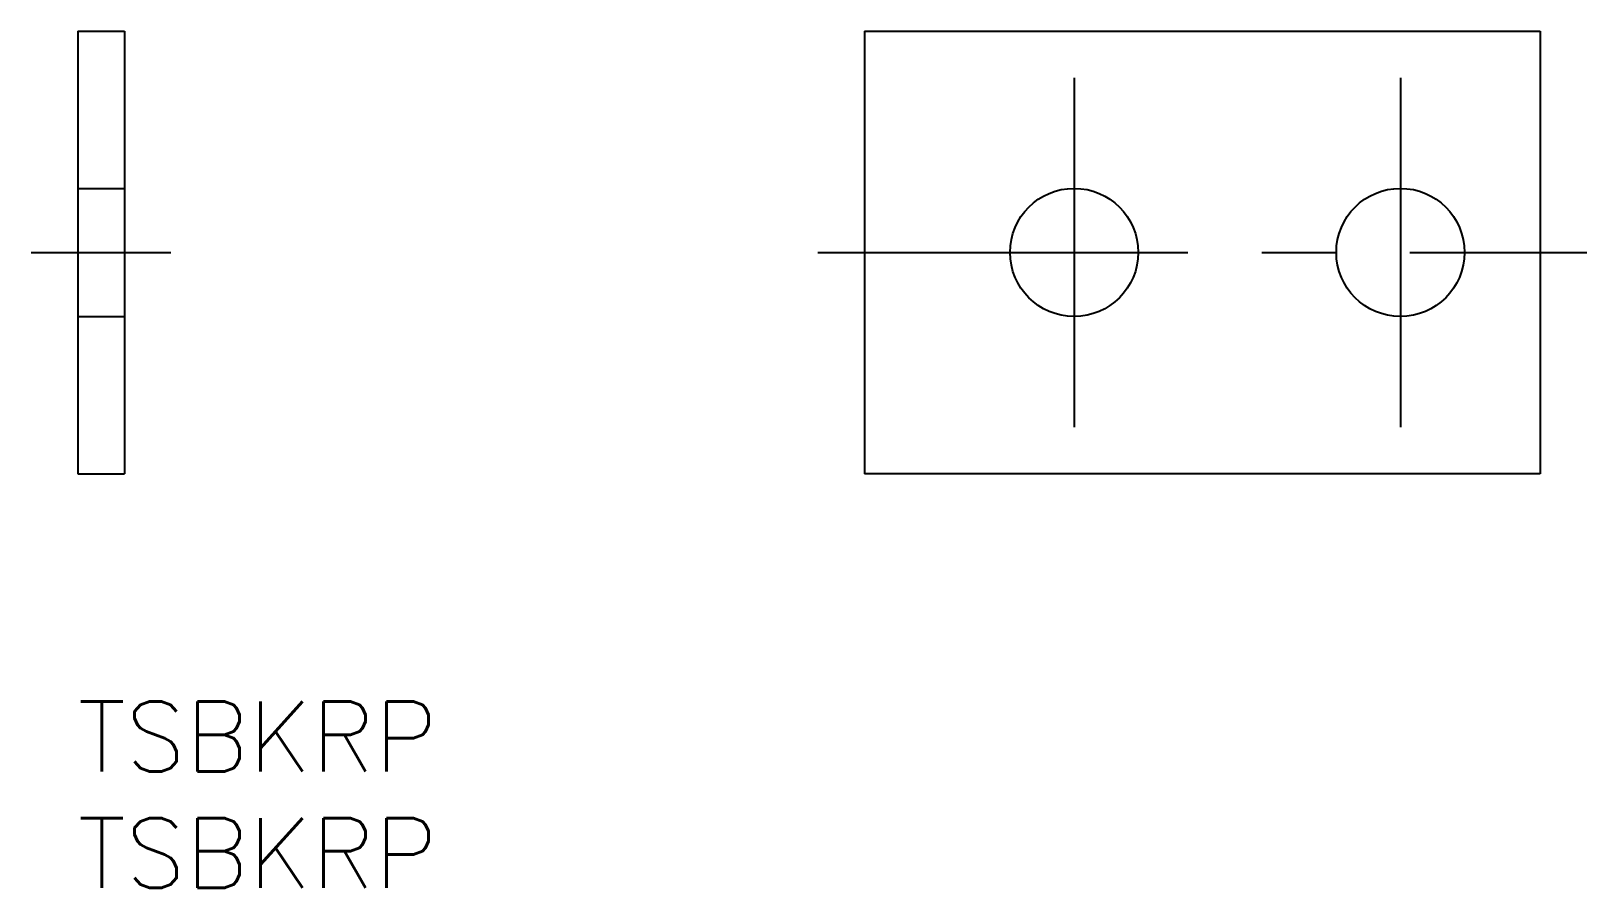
# Model space of a CAD drawing. Extents: x -2 to 64.8, y -8 to 28.8.
import ezdxf

# ---------------------------------------------------------------- set-up
doc = ezdxf.new("R2010")
doc.units = 0
doc.header["$LTSCALE"] = 0.5
doc.linetypes.add('CENTER', pattern=[50.8, 31.75, -6.35, 6.35, -6.35])
doc.linetypes.add('DASHED', pattern=[19.05, 12.7, -6.35])
doc.layers.get('0').update_dxf_attribs({"linetype": 'CONTINUOUS'})
doc.layers.add('CENTER', color=1, linetype='CENTER')
doc.styles.get("Standard").update_dxf_attribs({"font": 'txt.shx', "height": 3, "bigfont": 'bigfont.shx'})

# ---------------------------------------------------------------- blocks, each defined once
blk = doc.blocks.new('*U9')
at = {"color": 7, "linetype": 'CONTINUOUS'}
blk.add_text('TSBKRP', height=3, dxfattribs=at).set_placement((0, -3))
blk = doc.blocks.new('*U10')
at = {"color": 7, "linetype": 'CONTINUOUS'}
blk.add_text('TSBKRP', height=3, dxfattribs=at).set_placement((0, -8))

msp = doc.modelspace()

# ---------------------------------------------------------------- linework, layer by layer
at = {"color": 7, "linetype": 'CONTINUOUS'}
for p, q in [((0, 28.779), (0, 9.779)), ((0, 28.779), (2, 28.779)), ((2, 28.779), (2, 9.779)), ((33.751, 28.779), (33.751, 9.779)), ((33.751, 28.779), (62.751, 28.779)), ((62.751, 28.779), (62.751, 9.779)), ((0, 9.779), (2, 9.779)), ((62.751, 9.779), (33.751, 9.779))]:
    msp.add_line(p, q, dxfattribs=at)
at = {"color": 3, "linetype": 'DASHED'}
for p, q in [((0, 22.029), (2, 22.029)), ((0, 16.529), (2, 16.529))]:
    msp.add_line(p, q, dxfattribs=at)
at = {"color": 7, "linetype": 'CONTINUOUS'}
for centre in [(42.751, 19.279), (56.751, 19.279)]:
    msp.add_circle(centre, 2.75, dxfattribs=at)
at = {"layer": 'CENTER', "color": 1, "linetype": 'CENTER'}
for p, q in [((42.751, 26.779), (42.751, 11.779)), ((56.751, 26.779), (56.751, 11.779)), ((-2, 19.279), (4, 19.279)), ((31.751, 19.279), (64.751, 19.279))]:
    msp.add_line(p, q, dxfattribs=at)

# ---------------------------------------------------------------- block references
at = {"color": 7, "linetype": 'CONTINUOUS'}
for name in ['*U9', '*U10']:
    msp.add_blockref(name, (0, 0), dxfattribs=at)

doc.saveas('drawing.dxf')
